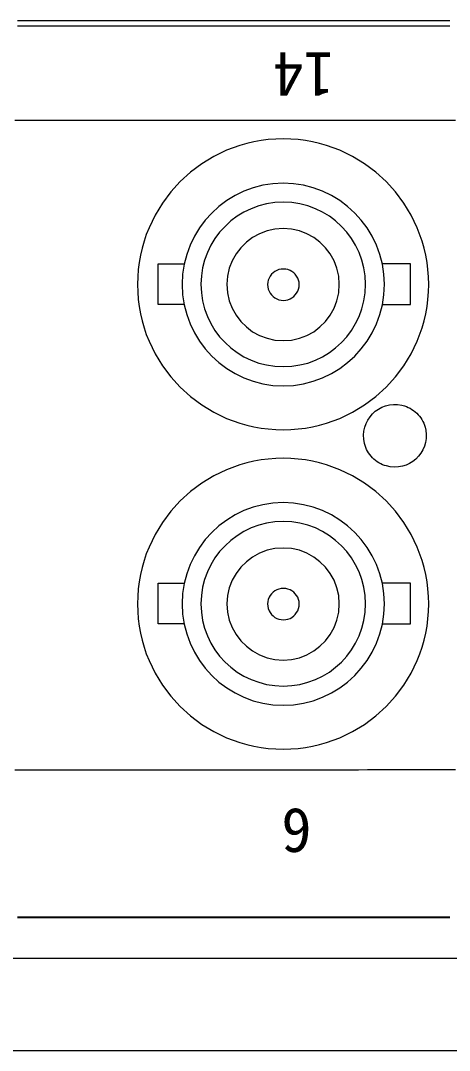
# Model space of a CAD drawing. Units: millimetres on the paper. Extents: x -139 to 141, y -98 to 91.
# Drawn here: x 5.75 to 10.37, y 67.23 to 78.34 of the extents above; entities that cross this region are included whole.
import ezdxf
from ezdxf.enums import TextEntityAlignment as Align

# ---------------------------------------------------------------- set-up
doc = ezdxf.new("R2010")
doc.units = ezdxf.units.MM
doc.layers.add('0-1_外形線', color=4, linetype='Continuous')
doc.styles.add('ＭＳ ゴシック', font='')
doc.styles.get('ＭＳ ゴシック').set_extended_font_data('MS Gothic')

msp = doc.modelspace()

# ---------------------------------------------------------------- linework, layer by layer
at = {"layer": '0-1_外形線'}
msp.add_line((-49.256, 67.229), (45.433, 67.229), dxfattribs=at)
for points in [[(5.714, 78.339), (5.815, 78.339), (5.916, 78.339), (6.018, 78.339)], [(6.018, 78.339), (6.118, 78.339), (6.219, 78.339), (6.32, 78.339), (6.42, 78.339), (6.521, 78.339), (6.621, 78.339), (6.721, 78.339), (6.821, 78.339), (6.921, 78.339), (7.02, 78.339), (7.12, 78.339), (7.219, 78.339), (7.318, 78.339), (7.417, 78.339), (7.515, 78.339), (7.614, 78.339), (7.712, 78.339), (7.81, 78.339), (7.908, 78.339), (8.006, 78.339), (8.104, 78.339), (8.201, 78.339), (8.298, 78.339), (8.395, 78.339), (8.492, 78.339), (8.588, 78.339), (8.684, 78.339), (8.78, 78.339), (8.876, 78.339), (8.972, 78.339), (9.067, 78.339), (9.162, 78.339), (9.257, 78.339), (9.352, 78.339), (9.446, 78.339), (9.54, 78.339), (9.634, 78.339), (9.728, 78.339), (9.821, 78.339)], [(9.821, 78.339), (9.915, 78.339), (10.007, 78.339), (10.1, 78.339), (10.192, 78.339), (10.284, 78.339), (10.376, 78.339)], [(5.714, 78.282), (5.815, 78.282), (5.916, 78.282), (6.018, 78.282)], [(6.018, 78.282), (6.118, 78.282), (6.219, 78.282), (6.32, 78.282), (6.42, 78.282), (6.521, 78.282), (6.621, 78.282), (6.721, 78.282), (6.821, 78.282), (6.921, 78.282), (7.02, 78.282), (7.12, 78.282), (7.219, 78.282), (7.318, 78.282), (7.417, 78.282), (7.515, 78.282), (7.614, 78.282), (7.712, 78.282), (7.81, 78.282), (7.908, 78.282), (8.006, 78.282), (8.104, 78.282), (8.201, 78.282), (8.298, 78.282), (8.395, 78.282), (8.492, 78.282), (8.588, 78.282), (8.684, 78.282), (8.78, 78.282), (8.876, 78.282), (8.972, 78.282), (9.067, 78.282), (9.162, 78.282), (9.257, 78.282), (9.352, 78.282), (9.446, 78.282), (9.54, 78.282), (9.634, 78.282), (9.728, 78.282), (9.821, 78.282)], [(9.821, 78.282), (9.915, 78.282), (10.007, 78.282), (10.1, 78.282), (10.192, 78.282), (10.284, 78.282), (10.376, 78.282)], [(8.417, 77.26), (8.318, 77.26), (8.219, 77.26), (8.12, 77.26), (8.02, 77.26), (7.921, 77.26), (7.821, 77.26), (7.721, 77.26), (7.62, 77.26), (7.52, 77.26), (7.419, 77.26), (7.319, 77.26), (7.218, 77.26), (7.116, 77.26), (7.015, 77.26), (6.914, 77.26), (6.812, 77.26), (6.71, 77.26), (6.608, 77.26), (6.506, 77.26), (6.404, 77.26), (6.301, 77.26), (6.199, 77.26), (6.096, 77.26), (5.993, 77.26), (5.89, 77.26), (5.787, 77.26), (5.684, 77.26)], [(10.439, 77.26), (10.345, 77.26), (10.251, 77.26), (10.157, 77.26), (10.062, 77.26), (9.967, 77.26), (9.872, 77.26), (9.777, 77.26), (9.682, 77.26), (9.586, 77.26), (9.49, 77.26), (9.393, 77.26), (9.297, 77.26), (9.2, 77.26), (9.103, 77.26), (9.006, 77.26), (8.908, 77.26), (8.81, 77.26), (8.712, 77.26), (8.614, 77.26), (8.516, 77.26), (8.417, 77.26)], [(8.58, 77.063), (8.499, 77.061), (8.419, 77.055), (8.34, 77.045), (8.263, 77.031), (8.187, 77.014), (8.113, 76.993), (7.968, 76.94), (7.831, 76.874), (7.701, 76.795), (7.58, 76.705), (7.469, 76.603), (7.367, 76.492), (7.277, 76.371), (7.198, 76.241), (7.132, 76.104), (7.103, 76.032), (7.079, 75.959), (7.057, 75.885), (7.04, 75.809), (7.026, 75.731), (7.016, 75.652), (7.01, 75.573), (7.008, 75.492)], [(10.149, 75.492), (10.147, 75.573), (10.141, 75.652), (10.131, 75.731), (10.117, 75.809), (10.1, 75.885), (10.079, 75.959), (10.026, 76.104), (9.96, 76.241), (9.881, 76.371), (9.791, 76.492), (9.69, 76.603), (9.578, 76.705), (9.458, 76.795), (9.328, 76.874), (9.191, 76.94), (9.047, 76.993), (8.972, 77.014), (8.896, 77.031), (8.819, 77.045), (8.74, 77.055), (8.66, 77.061), (8.58, 77.063)], [(9.421, 76.186), (9.351, 76.263), (9.273, 76.334), (9.189, 76.397), (9.099, 76.452), (9.004, 76.498), (8.903, 76.535), (8.799, 76.562), (8.691, 76.579), (8.58, 76.585), (8.468, 76.579), (8.36, 76.562), (8.255, 76.535), (8.155, 76.498), (8.06, 76.452), (7.97, 76.397), (7.886, 76.334), (7.809, 76.263), (7.738, 76.186), (7.676, 76.102), (7.621, 76.012), (7.575, 75.916), (7.539, 75.816), (7.512, 75.712), (7.495, 75.604), (7.49, 75.494)], [(8.58, 76.381), (8.489, 76.376), (8.4, 76.362), (8.315, 76.34), (8.234, 76.31), (8.156, 76.273), (8.083, 76.228), (8.014, 76.177), (7.952, 76.119), (7.894, 76.056), (7.843, 75.988), (7.799, 75.915), (7.762, 75.837), (7.732, 75.756), (7.71, 75.671), (7.697, 75.584), (7.692, 75.494)], [(9.468, 75.494), (9.464, 75.584), (9.45, 75.671), (9.428, 75.756), (9.399, 75.837), (9.361, 75.915), (9.317, 75.988), (9.266, 76.056), (9.208, 76.119), (9.145, 76.177), (9.077, 76.228), (9.004, 76.273), (8.926, 76.31), (8.844, 76.34), (8.759, 76.362), (8.671, 76.376), (8.58, 76.381)], [(7.49, 75.494), (7.495, 75.382), (7.512, 75.273), (7.539, 75.168), (7.575, 75.068), (7.621, 74.972), (7.676, 74.881), (7.738, 74.797), (7.809, 74.719), (7.886, 74.649), (7.97, 74.586), (8.06, 74.531), (8.155, 74.485), (8.255, 74.448), (8.36, 74.421), (8.468, 74.404), (8.58, 74.398), (8.691, 74.404), (8.799, 74.421), (8.903, 74.448), (9.004, 74.485), (9.099, 74.531), (9.189, 74.586), (9.273, 74.649), (9.351, 74.719), (9.421, 74.797), (9.484, 74.881), (9.539, 74.972), (9.585, 75.068), (9.622, 75.168), (9.649, 75.273), (9.666, 75.382), (9.671, 75.494), (9.666, 75.604), (9.649, 75.712), (9.622, 75.816), (9.585, 75.916), (9.539, 76.012), (9.484, 76.102), (9.421, 76.186)], [(8.58, 76.095), (8.49, 76.089), (8.405, 76.07), (8.324, 76.039), (8.25, 75.998), (8.182, 75.947), (8.122, 75.888), (8.071, 75.821), (8.029, 75.747), (7.998, 75.667), (7.979, 75.582), (7.972, 75.494)], [(9.184, 75.494), (9.178, 75.582), (9.159, 75.667), (9.128, 75.747), (9.087, 75.821), (9.036, 75.888), (8.976, 75.947), (8.909, 75.998), (8.834, 76.039), (8.754, 76.07), (8.669, 76.089), (8.58, 76.095)], [(7.508, 75.277), (7.23, 75.277), (7.23, 75.714), (7.508, 75.714)], [(9.649, 75.277), (9.953, 75.277), (9.953, 75.714), (9.649, 75.714)], [(8.582, 75.659), (8.557, 75.658), (8.533, 75.652), (8.51, 75.644), (8.489, 75.632), (8.47, 75.618), (8.453, 75.602), (8.439, 75.583), (8.427, 75.562), (8.418, 75.54), (8.413, 75.516), (8.411, 75.492)], [(8.582, 75.659), (8.557, 75.658), (8.533, 75.652), (8.51, 75.644), (8.489, 75.632), (8.47, 75.618), (8.453, 75.602), (8.439, 75.583), (8.427, 75.562), (8.418, 75.54), (8.413, 75.516), (8.411, 75.492)], [(8.752, 75.492), (8.75, 75.516), (8.744, 75.54), (8.736, 75.562), (8.724, 75.583), (8.71, 75.602), (8.693, 75.618), (8.674, 75.632), (8.654, 75.644), (8.631, 75.652), (8.607, 75.658), (8.582, 75.659)], [(8.752, 75.492), (8.75, 75.516), (8.744, 75.54), (8.736, 75.562), (8.724, 75.583), (8.71, 75.602), (8.693, 75.618), (8.674, 75.632), (8.654, 75.644), (8.631, 75.652), (8.607, 75.658), (8.582, 75.659)], [(7.008, 75.492), (7.01, 75.411), (7.016, 75.331), (7.026, 75.253), (7.04, 75.176), (7.057, 75.1), (7.079, 75.025), (7.103, 74.953), (7.132, 74.881), (7.198, 74.744), (7.277, 74.615), (7.367, 74.495), (7.469, 74.383), (7.58, 74.282), (7.701, 74.192), (7.831, 74.114), (7.968, 74.048), (8.113, 73.995), (8.187, 73.974), (8.263, 73.957), (8.34, 73.943), (8.419, 73.933), (8.499, 73.927), (8.58, 73.925)], [(7.692, 75.494), (7.697, 75.403), (7.71, 75.314), (7.732, 75.229), (7.762, 75.147), (7.799, 75.07), (7.843, 74.996), (7.894, 74.928), (7.952, 74.865), (8.014, 74.808), (8.083, 74.757), (8.156, 74.712), (8.234, 74.675), (8.315, 74.645), (8.4, 74.624), (8.489, 74.61), (8.58, 74.606)], [(7.972, 75.494), (7.979, 75.403), (7.998, 75.317), (8.029, 75.236), (8.071, 75.162), (8.122, 75.094), (8.182, 75.034), (8.25, 74.983), (8.324, 74.942), (8.405, 74.912), (8.49, 74.893), (8.58, 74.886)], [(8.411, 75.492), (8.413, 75.466), (8.418, 75.442), (8.427, 75.419), (8.439, 75.398), (8.453, 75.379), (8.47, 75.362), (8.489, 75.348), (8.51, 75.336), (8.533, 75.327), (8.557, 75.322), (8.582, 75.32)], [(8.411, 75.492), (8.413, 75.466), (8.418, 75.442), (8.427, 75.419), (8.439, 75.398), (8.453, 75.379), (8.47, 75.362), (8.489, 75.348), (8.51, 75.336), (8.533, 75.327), (8.557, 75.322), (8.582, 75.32)], [(8.58, 74.886), (8.669, 74.893), (8.754, 74.912), (8.834, 74.942), (8.909, 74.983), (8.976, 75.034), (9.036, 75.094), (9.087, 75.162), (9.128, 75.236), (9.159, 75.317), (9.178, 75.403), (9.184, 75.494)], [(8.58, 74.606), (8.671, 74.61), (8.759, 74.624), (8.844, 74.645), (8.926, 74.675), (9.004, 74.712), (9.077, 74.757), (9.145, 74.808), (9.208, 74.865), (9.266, 74.928), (9.317, 74.996), (9.361, 75.07), (9.399, 75.147), (9.428, 75.229), (9.45, 75.314), (9.464, 75.403), (9.468, 75.494)], [(8.58, 73.925), (8.66, 73.927), (8.74, 73.933), (8.819, 73.943), (8.896, 73.957), (8.972, 73.974), (9.047, 73.995), (9.191, 74.048), (9.328, 74.114), (9.458, 74.192), (9.578, 74.282), (9.69, 74.383), (9.791, 74.495), (9.881, 74.615), (9.96, 74.744), (10.026, 74.881), (10.079, 75.025), (10.1, 75.1), (10.117, 75.176), (10.131, 75.253), (10.141, 75.331), (10.147, 75.411), (10.149, 75.492)], [(8.582, 75.32), (8.607, 75.322), (8.631, 75.327), (8.654, 75.336), (8.674, 75.348), (8.693, 75.362), (8.71, 75.379), (8.724, 75.398), (8.736, 75.419), (8.744, 75.442), (8.75, 75.466), (8.752, 75.492)], [(8.582, 75.32), (8.607, 75.322), (8.631, 75.327), (8.654, 75.336), (8.674, 75.348), (8.693, 75.362), (8.71, 75.379), (8.724, 75.398), (8.736, 75.419), (8.744, 75.442), (8.75, 75.466), (8.752, 75.492)], [(9.456, 73.776), (9.448, 73.822), (9.446, 73.868), (9.45, 73.911), (9.459, 73.953), (9.473, 73.993), (9.492, 74.03), (9.516, 74.065), (9.543, 74.096), (9.573, 74.124), (9.607, 74.148), (9.644, 74.167), (9.684, 74.182), (9.725, 74.192), (9.768, 74.197), (9.813, 74.196), (9.859, 74.189), (9.887, 74.182), (9.908, 74.175), (9.928, 74.166), (9.948, 74.156), (9.967, 74.145), (9.986, 74.132), (10.003, 74.118), (10.019, 74.103), (10.035, 74.087), (10.049, 74.071), (10.063, 74.053), (10.075, 74.034), (10.086, 74.015), (10.095, 73.995), (10.103, 73.974), (10.11, 73.953), (10.117, 73.919), (10.122, 73.873), (10.121, 73.829), (10.114, 73.786), (10.102, 73.746), (10.086, 73.707), (10.065, 73.671)], [(10.065, 73.671), (10.04, 73.639), (10.011, 73.609), (9.979, 73.583), (9.943, 73.562), (9.905, 73.544), (9.865, 73.532), (9.823, 73.524), (9.779, 73.522), (9.734, 73.526), (9.694, 73.534), (9.672, 73.54), (9.651, 73.548), (9.631, 73.557), (9.612, 73.568), (9.593, 73.58), (9.575, 73.593), (9.558, 73.607), (9.542, 73.623), (9.527, 73.639), (9.513, 73.657), (9.5, 73.675), (9.489, 73.694), (9.479, 73.713), (9.47, 73.734), (9.462, 73.755), (9.456, 73.776)], [(8.58, 73.617), (8.499, 73.615), (8.419, 73.609), (8.34, 73.599), (8.263, 73.586), (8.187, 73.568), (8.113, 73.547), (7.968, 73.494), (7.831, 73.428), (7.701, 73.349), (7.58, 73.259), (7.469, 73.157), (7.367, 73.046), (7.277, 72.925), (7.198, 72.795), (7.132, 72.658), (7.103, 72.587), (7.079, 72.513), (7.057, 72.439), (7.04, 72.363), (7.026, 72.285), (7.016, 72.207), (7.01, 72.127), (7.008, 72.046)], [(10.149, 72.046), (10.147, 72.127), (10.141, 72.207), (10.131, 72.285), (10.117, 72.363), (10.1, 72.439), (10.079, 72.513), (10.026, 72.658), (9.96, 72.795), (9.881, 72.925), (9.791, 73.046), (9.69, 73.157), (9.578, 73.259), (9.458, 73.349), (9.328, 73.428), (9.191, 73.494), (9.047, 73.547), (8.972, 73.568), (8.896, 73.586), (8.819, 73.599), (8.74, 73.609), (8.66, 73.615), (8.58, 73.617)], [(9.421, 72.74), (9.351, 72.817), (9.273, 72.888), (9.189, 72.951), (9.099, 73.006), (9.004, 73.052), (8.903, 73.089), (8.799, 73.116), (8.691, 73.133), (8.58, 73.139), (8.468, 73.133), (8.36, 73.116), (8.255, 73.089), (8.155, 73.052), (8.06, 73.006), (7.97, 72.951), (7.886, 72.888), (7.809, 72.817), (7.738, 72.74), (7.676, 72.656), (7.621, 72.566), (7.575, 72.47), (7.539, 72.37), (7.512, 72.266), (7.495, 72.158), (7.49, 72.048)], [(9.468, 72.048), (9.464, 72.138), (9.45, 72.225), (9.428, 72.31), (9.399, 72.391), (9.361, 72.469), (9.317, 72.542), (9.266, 72.61), (9.208, 72.673), (9.145, 72.731), (9.077, 72.782), (9.004, 72.827), (8.926, 72.865), (8.844, 72.895), (8.759, 72.917), (8.671, 72.93), (8.58, 72.935), (8.489, 72.93), (8.4, 72.917), (8.315, 72.895), (8.234, 72.865), (8.156, 72.827), (8.083, 72.782), (8.014, 72.731), (7.952, 72.673), (7.894, 72.61), (7.843, 72.542), (7.799, 72.469), (7.762, 72.391), (7.732, 72.31), (7.71, 72.225), (7.697, 72.138), (7.692, 72.048)], [(7.49, 72.048), (7.495, 71.936), (7.512, 71.827), (7.539, 71.722), (7.575, 71.622), (7.621, 71.526), (7.676, 71.436), (7.738, 71.351), (7.809, 71.274), (7.886, 71.203), (7.97, 71.14), (8.06, 71.085), (8.155, 71.039), (8.255, 71.002), (8.36, 70.975), (8.468, 70.958), (8.58, 70.953), (8.691, 70.958), (8.799, 70.975), (8.903, 71.002), (9.004, 71.039), (9.099, 71.085), (9.189, 71.14), (9.273, 71.203), (9.351, 71.274), (9.421, 71.351), (9.484, 71.436), (9.539, 71.526), (9.585, 71.622), (9.622, 71.722), (9.649, 71.827), (9.666, 71.936), (9.671, 72.048), (9.666, 72.158), (9.649, 72.266), (9.622, 72.37), (9.585, 72.47), (9.539, 72.566), (9.484, 72.656), (9.421, 72.74)], [(8.58, 72.649), (8.49, 72.643), (8.405, 72.624), (8.324, 72.593), (8.25, 72.552), (8.182, 72.501), (8.122, 72.442), (8.071, 72.375), (8.029, 72.301), (7.998, 72.221), (7.979, 72.136), (7.972, 72.048)], [(9.184, 72.048), (9.178, 72.136), (9.159, 72.221), (9.128, 72.301), (9.087, 72.375), (9.036, 72.442), (8.976, 72.501), (8.909, 72.552), (8.834, 72.593), (8.754, 72.624), (8.669, 72.643), (8.58, 72.649)], [(7.508, 71.832), (7.23, 71.832), (7.23, 72.269), (7.508, 72.269)], [(9.649, 71.832), (9.953, 71.832), (9.953, 72.269), (9.649, 72.269)], [(8.582, 72.213), (8.557, 72.212), (8.533, 72.206), (8.51, 72.198), (8.489, 72.186), (8.47, 72.172), (8.453, 72.156), (8.439, 72.137), (8.427, 72.117), (8.418, 72.094), (8.413, 72.071), (8.411, 72.046)], [(8.582, 72.213), (8.557, 72.212), (8.533, 72.206), (8.51, 72.198), (8.489, 72.186), (8.47, 72.172), (8.453, 72.156), (8.439, 72.137), (8.427, 72.117), (8.418, 72.094), (8.413, 72.071), (8.411, 72.046)], [(8.752, 72.046), (8.75, 72.071), (8.744, 72.094), (8.736, 72.117), (8.724, 72.137), (8.71, 72.156), (8.693, 72.172), (8.674, 72.186), (8.654, 72.198), (8.631, 72.206), (8.607, 72.212), (8.582, 72.213)], [(8.752, 72.046), (8.75, 72.071), (8.744, 72.094), (8.736, 72.117), (8.724, 72.137), (8.71, 72.156), (8.693, 72.172), (8.674, 72.186), (8.654, 72.198), (8.631, 72.206), (8.607, 72.212), (8.582, 72.213)], [(7.008, 72.046), (7.01, 71.965), (7.016, 71.886), (7.026, 71.807), (7.04, 71.73), (7.057, 71.654), (7.079, 71.58), (7.103, 71.507), (7.132, 71.436), (7.198, 71.299), (7.277, 71.169), (7.367, 71.049), (7.469, 70.938), (7.58, 70.837), (7.701, 70.746), (7.831, 70.668), (7.968, 70.602), (8.113, 70.549), (8.187, 70.528), (8.263, 70.511), (8.34, 70.497), (8.419, 70.487), (8.499, 70.481), (8.58, 70.479), (8.66, 70.481), (8.74, 70.487), (8.819, 70.497), (8.896, 70.511), (8.972, 70.528), (9.047, 70.549), (9.191, 70.602), (9.328, 70.668), (9.458, 70.746), (9.578, 70.837), (9.69, 70.938), (9.791, 71.049), (9.881, 71.169), (9.96, 71.299), (10.026, 71.436), (10.054, 71.507)], [(7.692, 72.048), (7.697, 71.957), (7.71, 71.868), (7.732, 71.783), (7.762, 71.701), (7.799, 71.624), (7.843, 71.55), (7.894, 71.482), (7.952, 71.419), (8.014, 71.362), (8.083, 71.311), (8.156, 71.267), (8.234, 71.229), (8.315, 71.2), (8.4, 71.178), (8.489, 71.164), (8.58, 71.16)], [(7.972, 72.048), (7.979, 71.957), (7.998, 71.871), (8.029, 71.791), (8.071, 71.716), (8.122, 71.648), (8.182, 71.589), (8.25, 71.538), (8.324, 71.497), (8.405, 71.466), (8.49, 71.447), (8.58, 71.44)], [(8.411, 72.046), (8.413, 72.02), (8.418, 71.996), (8.427, 71.973), (8.439, 71.952), (8.453, 71.933), (8.47, 71.916), (8.489, 71.901), (8.51, 71.89), (8.533, 71.881), (8.557, 71.876), (8.582, 71.874)], [(8.411, 72.046), (8.413, 72.02), (8.418, 71.996), (8.427, 71.973), (8.439, 71.952), (8.453, 71.933), (8.47, 71.916), (8.489, 71.901), (8.51, 71.89), (8.533, 71.881), (8.557, 71.876), (8.582, 71.874)], [(8.58, 71.44), (8.669, 71.447), (8.754, 71.466), (8.834, 71.497), (8.909, 71.538), (8.976, 71.589), (9.036, 71.648), (9.087, 71.716), (9.128, 71.791), (9.159, 71.871), (9.178, 71.957), (9.184, 72.048)], [(8.58, 71.16), (8.671, 71.164), (8.759, 71.178), (8.844, 71.2), (8.926, 71.229), (9.004, 71.267), (9.077, 71.311), (9.145, 71.362), (9.208, 71.419), (9.266, 71.482), (9.317, 71.55), (9.361, 71.624), (9.399, 71.701), (9.428, 71.783), (9.45, 71.868), (9.464, 71.957), (9.468, 72.048)], [(8.582, 71.874), (8.607, 71.876), (8.631, 71.881), (8.654, 71.89), (8.674, 71.901), (8.693, 71.916), (8.71, 71.933), (8.724, 71.952), (8.736, 71.973), (8.744, 71.996), (8.75, 72.02), (8.752, 72.046)], [(8.582, 71.874), (8.607, 71.876), (8.631, 71.881), (8.654, 71.89), (8.674, 71.901), (8.693, 71.916), (8.71, 71.933), (8.724, 71.952), (8.736, 71.973), (8.744, 71.996), (8.75, 72.02), (8.752, 72.046)], [(10.054, 71.507), (10.079, 71.58), (10.1, 71.654), (10.117, 71.73), (10.131, 71.807), (10.141, 71.886), (10.147, 71.965), (10.149, 72.046)], [(5.684, 70.255), (5.787, 70.255), (5.89, 70.255), (5.993, 70.255), (6.096, 70.255), (6.199, 70.255), (6.301, 70.255), (6.404, 70.255), (6.506, 70.255), (6.608, 70.255), (6.71, 70.255), (6.812, 70.255), (6.914, 70.256), (7.015, 70.256), (7.116, 70.256), (7.218, 70.256), (7.319, 70.256), (7.419, 70.256), (7.52, 70.256), (7.62, 70.256), (7.721, 70.256), (7.821, 70.256), (7.921, 70.256), (8.02, 70.256), (8.12, 70.256), (8.219, 70.257), (8.318, 70.257), (8.417, 70.257), (8.516, 70.257), (8.614, 70.257), (8.712, 70.257), (8.81, 70.257), (8.908, 70.257), (9.006, 70.257), (9.103, 70.257), (9.2, 70.257), (9.297, 70.257), (9.393, 70.257), (9.49, 70.258)], [(9.49, 70.258), (9.586, 70.258), (9.682, 70.258), (9.777, 70.258), (9.872, 70.258), (9.967, 70.258), (10.062, 70.258), (10.157, 70.258), (10.251, 70.258), (10.345, 70.258), (10.439, 70.258)], [(8.006, 68.667), (7.908, 68.667), (7.81, 68.667), (7.712, 68.667), (7.614, 68.667), (7.515, 68.667), (7.417, 68.667), (7.318, 68.667), (7.219, 68.667), (7.12, 68.667), (7.02, 68.667), (6.921, 68.667), (6.821, 68.667), (6.721, 68.667), (6.621, 68.667), (6.521, 68.667), (6.42, 68.667), (6.32, 68.667), (6.219, 68.667), (6.118, 68.667), (6.018, 68.667), (5.916, 68.667), (5.815, 68.667), (5.714, 68.667)], [(10.376, 68.667), (10.284, 68.667), (10.192, 68.667), (10.1, 68.667), (10.007, 68.667), (9.915, 68.667), (9.821, 68.667), (9.728, 68.667), (9.634, 68.667), (9.54, 68.667), (9.446, 68.667), (9.352, 68.667), (9.257, 68.667), (9.162, 68.667), (9.067, 68.667), (8.972, 68.667), (8.876, 68.667), (8.78, 68.667), (8.684, 68.667), (8.588, 68.667), (8.492, 68.667), (8.395, 68.667), (8.298, 68.667), (8.201, 68.667), (8.104, 68.667), (8.006, 68.667)], [(8.006, 68.658), (7.908, 68.658), (7.81, 68.658), (7.712, 68.658), (7.614, 68.658), (7.515, 68.658), (7.417, 68.658), (7.318, 68.658), (7.219, 68.658), (7.12, 68.658), (7.02, 68.658), (6.921, 68.658), (6.821, 68.658), (6.721, 68.658), (6.621, 68.658), (6.521, 68.658), (6.42, 68.658), (6.32, 68.658), (6.219, 68.658), (6.118, 68.658), (6.018, 68.658), (5.916, 68.658), (5.815, 68.658), (5.714, 68.658)], [(10.376, 68.658), (10.284, 68.658), (10.192, 68.658), (10.1, 68.658), (10.007, 68.658), (9.915, 68.658), (9.821, 68.658), (9.728, 68.658), (9.634, 68.658), (9.54, 68.658), (9.446, 68.658), (9.352, 68.658), (9.257, 68.658), (9.162, 68.658), (9.067, 68.658), (8.972, 68.658), (8.876, 68.658), (8.78, 68.658), (8.684, 68.658), (8.588, 68.658), (8.492, 68.658), (8.395, 68.658), (8.298, 68.658), (8.201, 68.658), (8.104, 68.658), (8.006, 68.658)], [(7.007, 68.221), (6.715, 68.221), (6.424, 68.221), (6.132, 68.221), (5.841, 68.221), (5.55, 68.221)], [(10.802, 68.221), (10.218, 68.221), (9.634, 68.221), (9.05, 68.221), (8.466, 68.221), (7.882, 68.221), (7.298, 68.221), (7.007, 68.221)]]:
    msp.add_lwpolyline(points, dxfattribs=at)

# ---------------------------------------------------------------- texts
at = {"layer": '0-1_外形線', "style": 'ＭＳ ゴシック'}
for s, height, p in [('14', 0.4804, (9.125, 78.14)), ('6', 0.48, (8.886, 69.98))]:
    msp.add_text(s, height=height, rotation=180, dxfattribs=at).set_placement(p, align=Align.BOTTOM_LEFT)

doc.saveas('drawing.dxf')
